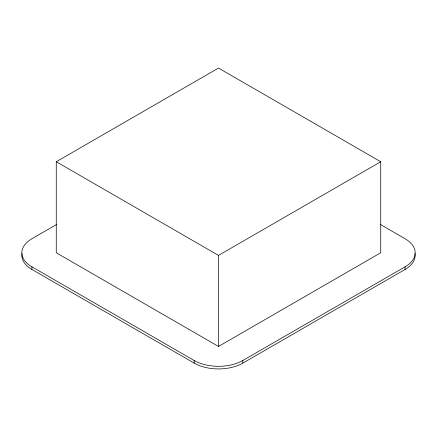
<?xml version="1.0" encoding="UTF-8"?>
<svg xmlns="http://www.w3.org/2000/svg" width="437" height="437" viewBox="0 0 437 437"><rect width="100%" height="100%" fill="white"/><g stroke="black" fill="none" stroke-linecap="round" stroke-linejoin="round"><path stroke-width="0.66" d="M56.264 161.734L218.5 68.068L380.736 161.734L380.736 252.777L218.5 346.443L56.264 252.777L56.264 161.734L218.5 255.399L380.736 161.734M56.706 224.421L31.928 238.728A34.414 19.867 0 0 0 31.928 266.827L31.928 269.449L194.165 363.114A34.414 19.867 0 0 0 242.835 363.114L405.072 269.449A34.414 19.867 0 0 0 414.986 253.449M31.928 266.827L194.165 360.492A34.414 19.867 0 0 0 242.835 360.492L405.072 266.827A34.414 19.867 0 0 0 405.072 238.728L380.294 224.421M405.072 266.827L405.072 269.449M242.835 360.492L242.835 363.114M218.5 255.399L218.5 346.443M194.165 360.492L194.165 363.114M31.928 269.449A34.414 19.867 0 0 1 22.014 253.449"/></g></svg>
